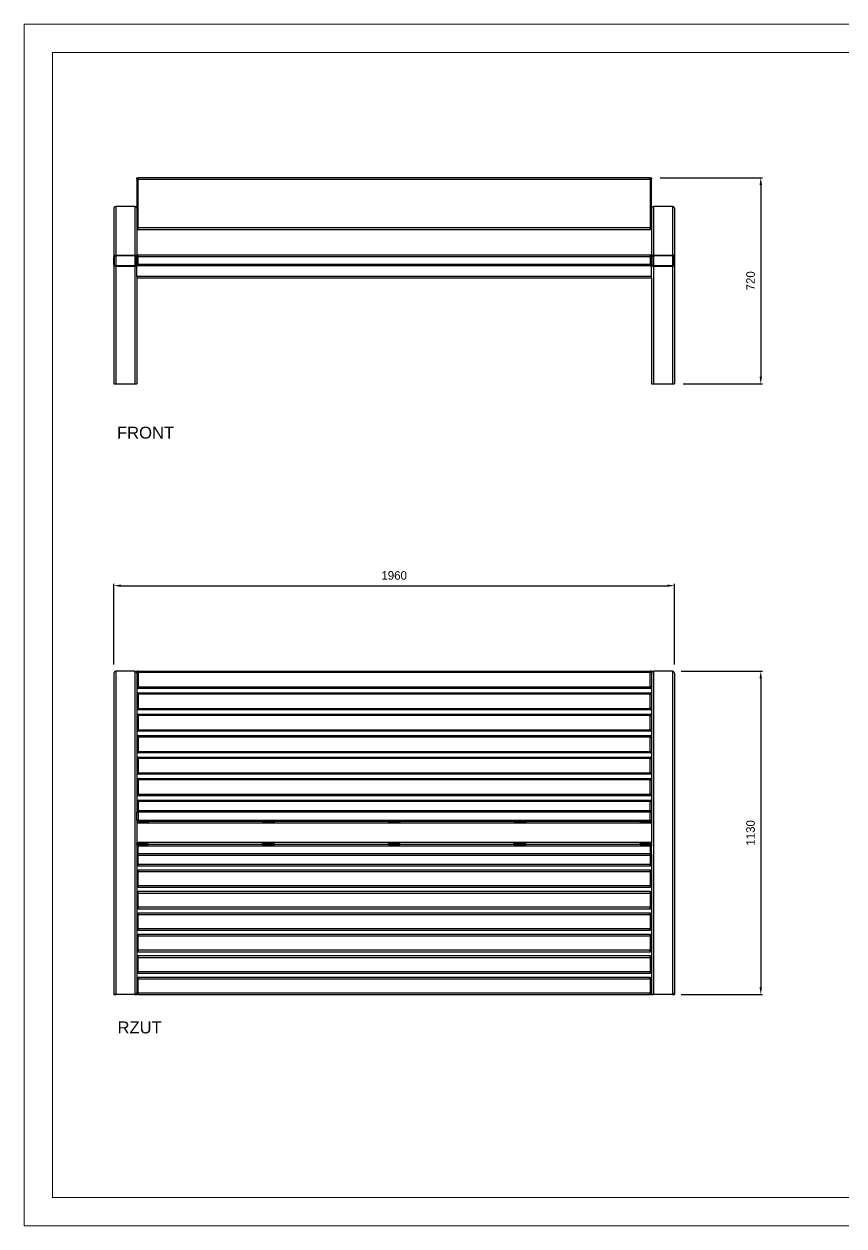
# Model space of a CAD drawing. Header units: millimetres. Extents: x 5602 to 11542, y -2001 to 2199.
# Drawn here: x 5602 to 8468, y -2001 to 2199 of the extents above; entities that cross this region are included whole.
import ezdxf

# ---------------------------------------------------------------- set-up
doc = ezdxf.new("R2010")
doc.units = ezdxf.units.MM
doc.header["$PDSIZE"] = -1
doc.layers.add('tabelka', color=155, linetype='Continuous')
doc.layers.add('WYMIAR', color=96, linetype='Continuous')
doc.dimstyles.new('1-1', dxfattribs={"dimtxt": 30, "dimasz": 25, "dimexe": 6.25, "dimexo": 30, "dimgap": 20.625, "dimtad": 1, "dimdec": 1, "dimtxsty": 'Standard', "dimcen": 0, "dimclrd": 2, "dimclre": 2, "dimclrt": 2, "dimadec": 0, "dimazin": 0, "dimtfac": 1, "dimtdec": 1, "dimtmove": 0, "dimatfit": 3, "dimfxl": 0, "dimarcsym": 0})

# ---------------------------------------------------------------- blocks, each defined once
blk = doc.blocks.new('rzut')
for p, q in [((-914.5, 2741.6), (-920.9, 2741.6)), ((-920.9, 2741.6), (-920.9, 2735.2)), ((209.1, 2735.2), (-920.9, 2735.2)), ((-920.9, 2668), (-920.9, 2735.2)), ((202.7, 2741.6), (-914.5, 2741.6)), ((209.1, 2668), (209.1, 2735.2)), ((-920.9, 2668), (-920.9, 2661.6)), ((209.1, 2668), (-920.9, 2668)), ((-920.9, 2656.6), (-920.9, 2661.6)), ((-915.9, 2661.6), (-920.9, 2661.6)), ((-920.9, 2656.6), (-915.9, 2656.6)), ((-920.9, 2656.6), (-920.9, 866.6)), ((-915.9, 2661.6), (-915.9, 2656.6)), ((-915.9, 2656.6), (-865.9, 2656.6)), ((-915.9, 866.6), (-915.9, 2656.6)), ((-428.9, 2661.6), (-914.5, 2661.6)), ((-865.9, 2656.6), (-865.9, 2661.6)), ((-865.9, 2656.6), (-860.9, 2656.6)), ((-865.9, 2656.6), (-865.9, 866.6)), ((-860.9, 866.6), (-860.9, 2656.6)), ((-845.9, 2656.6), (-840.9, 2656.6)), ((-845.9, 2656.6), (-845.9, 866.6)), ((-840.9, 2661.6), (-840.9, 2656.6)), ((-840.9, 2656.6), (-790.9, 2656.6)), ((-840.9, 866.6), (-840.9, 2656.6)), ((-790.9, 2656.6), (-790.9, 2661.6)), ((-790.9, 2656.6), (-785.9, 2656.6)), ((-790.9, 2656.6), (-790.9, 866.6)), ((-785.9, 866.6), (-785.9, 2656.6)), ((-770.9, 2656.6), (-765.9, 2656.6)), ((-770.9, 2656.6), (-770.9, 866.6)), ((-765.9, 2661.6), (-765.9, 2656.6)), ((-765.9, 2656.6), (-715.9, 2656.6)), ((-765.9, 866.6), (-765.9, 2656.6)), ((-715.9, 2656.6), (-715.9, 2661.6)), ((-715.9, 2656.6), (-710.9, 2656.6)), ((-715.9, 2656.6), (-715.9, 866.6)), ((-710.9, 866.6), (-710.9, 2656.6)), ((-695.9, 2656.6), (-690.9, 2656.6)), ((-695.9, 2656.6), (-695.9, 866.6)), ((-690.9, 2661.6), (-690.9, 2656.6)), ((-690.9, 2656.6), (-640.9, 2656.6)), ((-690.9, 866.6), (-690.9, 2656.6)), ((-640.9, 2656.6), (-640.9, 2661.6)), ((-640.9, 2656.6), (-635.9, 2656.6)), ((-640.9, 2656.6), (-640.9, 866.6)), ((-635.9, 866.6), (-635.9, 2656.6)), ((-620.9, 2656.6), (-615.9, 2656.6)), ((-620.9, 2656.6), (-620.9, 866.6)), ((-615.9, 2661.6), (-615.9, 2656.6)), ((-615.9, 2656.6), (-565.9, 2656.6)), ((-615.9, 866.6), (-615.9, 2656.6)), ((-565.9, 2656.6), (-565.9, 2661.6)), ((-565.9, 2656.6), (-560.9, 2656.6)), ((-565.9, 2656.6), (-565.9, 866.6)), ((-560.9, 866.6), (-560.9, 2656.6)), ((-545.9, 2656.6), (-540.9, 2656.6)), ((-545.9, 2656.6), (-545.9, 866.6)), ((-540.9, 2661.6), (-540.9, 2656.6)), ((-540.9, 2656.6), (-490.9, 2656.6)), ((-540.9, 866.6), (-540.9, 2656.6)), ((-490.9, 2656.6), (-490.9, 2661.6)), ((-490.9, 2656.6), (-485.9, 2656.6)), ((-490.9, 2656.6), (-490.9, 866.6)), ((-485.9, 866.6), (-485.9, 2656.6)), ((-470.9, 2656.6), (-465.9, 2656.6)), ((-470.9, 2656.6), (-470.9, 866.6)), ((-465.9, 2661.6), (-465.9, 2656.6)), ((-465.9, 866.6), (-465.9, 2656.6)), ((-465.9, 2656.6), (-433.9, 2656.6)), ((-433.9, 2656.6), (-428.9, 2656.6)), ((-433.9, 2656.6), (-433.9, 866.6)), ((-428.9, 2661.6), (-428.9, 2656.6)), ((-400.9, 2661.6), (-428.9, 2661.6)), ((-428.9, 866.6), (-428.9, 2656.6)), ((-428.9, 2656.6), (-400.9, 2656.6)), ((-400.9, 2656.6), (-400.9, 2661.6)), ((-395.9, 2661.6), (-400.9, 2661.6)), ((-400.9, 2656.6), (-395.9, 2656.6)), ((-400.9, 2656.6), (-400.9, 866.6)), ((-395.9, 2661.6), (-395.9, 2621.6)), ((-395.9, 2661.6), (-391.9, 2661.6)), ((-391.9, 2661.6), (-391.9, 2621.6)), ((-389.5, 2661.6), (-391.9, 2661.6)), ((-389.5, 861.6), (-389.5, 2661.6)), ((-322.3, 2661.6), (-389.5, 2661.6)), ((-322.3, 861.6), (-322.3, 2661.6)), ((-319.9, 2661.6), (-322.3, 2661.6)), ((-315.9, 2661.6), (-319.9, 2661.6)), ((-319.9, 2661.6), (-319.9, 2621.6)), ((-315.9, 2661.6), (-315.9, 2621.6)), ((-310.9, 2661.6), (-315.9, 2661.6)), ((-310.9, 2656.6), (-315.9, 2656.6)), ((-310.9, 2656.6), (-310.9, 2661.6)), ((-310.9, 2661.6), (-282.9, 2661.6)), ((-310.9, 2656.6), (-310.9, 866.6)), ((-282.9, 2656.6), (-310.9, 2656.6)), ((-282.9, 2661.6), (-282.9, 2656.6)), ((202.7, 2661.6), (-282.9, 2661.6)), ((-282.9, 866.6), (-282.9, 2656.6)), ((-277.9, 2656.6), (-282.9, 2656.6)), ((-277.9, 2656.6), (-277.9, 866.6)), ((-245.9, 2656.6), (-277.9, 2656.6)), ((-245.9, 2661.6), (-245.9, 2656.6)), ((-240.9, 2656.6), (-245.9, 2656.6)), ((-245.9, 866.6), (-245.9, 2656.6)), ((-240.9, 2656.6), (-240.9, 866.6)), ((-220.9, 2656.6), (-225.9, 2656.6)), ((-225.9, 866.6), (-225.9, 2656.6)), ((-220.9, 2656.6), (-220.9, 2661.6)), ((-170.9, 2656.6), (-220.9, 2656.6)), ((-220.9, 2656.6), (-220.9, 866.6)), ((-170.9, 2661.6), (-170.9, 2656.6)), ((-165.9, 2656.6), (-170.9, 2656.6)), ((-170.9, 866.6), (-170.9, 2656.6)), ((-165.9, 2656.6), (-165.9, 866.6)), ((-145.9, 2656.6), (-150.9, 2656.6)), ((-150.9, 866.6), (-150.9, 2656.6)), ((-145.9, 2656.6), (-145.9, 2661.6)), ((-95.9, 2656.6), (-145.9, 2656.6)), ((-145.9, 2656.6), (-145.9, 866.6)), ((-95.9, 2661.6), (-95.9, 2656.6)), ((-90.9, 2656.6), (-95.9, 2656.6)), ((-95.9, 866.6), (-95.9, 2656.6)), ((-90.9, 2656.6), (-90.9, 866.6)), ((-70.9, 2656.6), (-75.9, 2656.6)), ((-75.9, 866.6), (-75.9, 2656.6)), ((-70.9, 2656.6), (-70.9, 2661.6)), ((-20.9, 2656.6), (-70.9, 2656.6)), ((-70.9, 2656.6), (-70.9, 866.6)), ((-20.9, 2661.6), (-20.9, 2656.6)), ((-15.9, 2656.6), (-20.9, 2656.6)), ((-20.9, 866.6), (-20.9, 2656.6)), ((-15.9, 2656.6), (-15.9, 866.6)), ((4.1, 2656.6), (-0.9, 2656.6)), ((-0.9, 866.6), (-0.9, 2656.6)), ((4.1, 2656.6), (4.1, 2661.6)), ((54.1, 2656.6), (4.1, 2656.6)), ((4.1, 2656.6), (4.1, 866.6)), ((54.1, 2661.6), (54.1, 2656.6)), ((59.1, 2656.6), (54.1, 2656.6)), ((54.1, 866.6), (54.1, 2656.6)), ((59.1, 2656.6), (59.1, 866.6)), ((79.1, 2656.6), (74.1, 2656.6)), ((74.1, 866.6), (74.1, 2656.6)), ((79.1, 2656.6), (79.1, 2661.6)), ((129.1, 2656.6), (79.1, 2656.6)), ((79.1, 2656.6), (79.1, 866.6)), ((129.1, 2661.6), (129.1, 2656.6)), ((134.1, 2656.6), (129.1, 2656.6)), ((129.1, 866.6), (129.1, 2656.6)), ((134.1, 2656.6), (134.1, 866.6)), ((154.1, 2656.6), (149.1, 2656.6)), ((149.1, 866.6), (149.1, 2656.6)), ((154.1, 2656.6), (154.1, 2661.6)), ((204.1, 2656.6), (154.1, 2656.6)), ((154.1, 2656.6), (154.1, 866.6)), ((209.1, 2661.6), (204.1, 2661.6)), ((204.1, 2661.6), (204.1, 2656.6)), ((209.1, 2656.6), (204.1, 2656.6)), ((204.1, 866.6), (204.1, 2656.6)), ((209.1, 2656.6), (209.1, 2661.6)), ((209.1, 2656.6), (209.1, 866.6)), ((-395.9, 2621.6), (-391.9, 2621.6)), ((-395.9, 2221.6), (-395.9, 2621.6)), ((-315.9, 2621.6), (-319.9, 2621.6)), ((-315.9, 2221.6), (-315.9, 2621.6)), ((-395.9, 2221.6), (-395.9, 2181.6)), ((-395.9, 2221.6), (-391.9, 2221.6)), ((-391.9, 2221.6), (-391.9, 2181.6)), ((-319.9, 2221.6), (-319.9, 2181.6)), ((-315.9, 2221.6), (-319.9, 2221.6)), ((-315.9, 2221.6), (-315.9, 2181.6)), ((-395.9, 2181.6), (-391.9, 2181.6)), ((-395.9, 1781.6), (-395.9, 2181.6)), ((-315.9, 2181.6), (-319.9, 2181.6)), ((-315.9, 1781.6), (-315.9, 2181.6)), ((-395.9, 1781.6), (-395.9, 1741.6)), ((-395.9, 1781.6), (-391.9, 1781.6)), ((-391.9, 1781.6), (-391.9, 1741.6)), ((-315.9, 1781.6), (-319.9, 1781.6)), ((-319.9, 1781.6), (-319.9, 1741.6)), ((-315.9, 1781.6), (-315.9, 1741.6)), ((-395.9, 1741.6), (-391.9, 1741.6)), ((-395.9, 1341.6), (-395.9, 1741.6)), ((-315.9, 1741.6), (-319.9, 1741.6)), ((-315.9, 1341.6), (-315.9, 1741.6)), ((-395.9, 1341.6), (-395.9, 1301.6)), ((-395.9, 1341.6), (-391.9, 1341.6)), ((-391.9, 1341.6), (-391.9, 1301.6)), ((-315.9, 1341.6), (-319.9, 1341.6)), ((-319.9, 1341.6), (-319.9, 1301.6)), ((-315.9, 1341.6), (-315.9, 1301.6)), ((-395.9, 1301.6), (-391.9, 1301.6)), ((-395.9, 901.6), (-395.9, 1301.6)), ((-315.9, 1301.6), (-319.9, 1301.6)), ((-315.9, 901.6), (-315.9, 1301.6)), ((-395.9, 901.6), (-391.9, 901.6)), ((-395.9, 901.6), (-395.9, 861.6)), ((-391.9, 901.6), (-391.9, 861.6)), ((-315.9, 901.6), (-319.9, 901.6)), ((-319.9, 901.6), (-319.9, 861.6)), ((-315.9, 901.6), (-315.9, 861.6)), ((-920.9, 861.6), (-920.9, 866.6)), ((-920.9, 866.6), (-915.9, 866.6)), ((-915.9, 861.6), (-920.9, 861.6)), ((-920.9, 861.6), (-920.9, 855.2)), ((209.1, 855.2), (-920.9, 855.2)), ((-920.9, 788), (-920.9, 855.2)), ((-865.9, 866.6), (-915.9, 866.6)), ((-915.9, 866.6), (-915.9, 861.6)), ((-428.9, 861.6), (-914.5, 861.6)), ((-865.9, 866.6), (-860.9, 866.6)), ((-865.9, 861.6), (-865.9, 866.6)), ((-845.9, 866.6), (-840.9, 866.6)), ((-790.9, 866.6), (-840.9, 866.6)), ((-840.9, 866.6), (-840.9, 861.6)), ((-790.9, 866.6), (-785.9, 866.6)), ((-790.9, 861.6), (-790.9, 866.6)), ((-770.9, 866.6), (-765.9, 866.6)), ((-715.9, 866.6), (-765.9, 866.6)), ((-765.9, 866.6), (-765.9, 861.6)), ((-715.9, 866.6), (-710.9, 866.6)), ((-715.9, 861.6), (-715.9, 866.6)), ((-695.9, 866.6), (-690.9, 866.6)), ((-640.9, 866.6), (-690.9, 866.6)), ((-690.9, 866.6), (-690.9, 861.6)), ((-640.9, 866.6), (-635.9, 866.6)), ((-640.9, 861.6), (-640.9, 866.6)), ((-620.9, 866.6), (-615.9, 866.6)), ((-565.9, 866.6), (-615.9, 866.6)), ((-615.9, 866.6), (-615.9, 861.6)), ((-565.9, 866.6), (-560.9, 866.6)), ((-565.9, 861.6), (-565.9, 866.6)), ((-545.9, 866.6), (-540.9, 866.6)), ((-490.9, 866.6), (-540.9, 866.6)), ((-540.9, 866.6), (-540.9, 861.6)), ((-490.9, 866.6), (-485.9, 866.6)), ((-490.9, 861.6), (-490.9, 866.6)), ((-470.9, 866.6), (-465.9, 866.6)), ((-465.9, 866.6), (-465.9, 861.6)), ((-433.9, 866.6), (-465.9, 866.6)), ((-433.9, 866.6), (-428.9, 866.6)), ((-400.9, 866.6), (-428.9, 866.6)), ((-428.9, 861.6), (-428.9, 866.6)), ((-428.9, 861.6), (-400.9, 861.6)), ((-400.9, 866.6), (-395.9, 866.6)), ((-400.9, 866.6), (-400.9, 861.6)), ((-395.9, 861.6), (-400.9, 861.6)), ((-395.9, 861.6), (-391.9, 861.6)), ((-389.5, 861.6), (-391.9, 861.6)), ((-322.3, 861.6), (-389.5, 861.6)), ((-319.9, 861.6), (-322.3, 861.6)), ((-315.9, 861.6), (-319.9, 861.6)), ((-310.9, 866.6), (-315.9, 866.6)), ((-310.9, 861.6), (-315.9, 861.6)), ((-310.9, 866.6), (-282.9, 866.6)), ((-310.9, 866.6), (-310.9, 861.6)), ((-282.9, 861.6), (-310.9, 861.6)), ((-277.9, 866.6), (-282.9, 866.6)), ((-282.9, 861.6), (-282.9, 866.6)), ((202.7, 861.6), (-282.9, 861.6)), ((-277.9, 866.6), (-245.9, 866.6)), ((-240.9, 866.6), (-245.9, 866.6)), ((-245.9, 866.6), (-245.9, 861.6)), ((-220.9, 866.6), (-225.9, 866.6)), ((-220.9, 866.6), (-170.9, 866.6)), ((-220.9, 861.6), (-220.9, 866.6)), ((-165.9, 866.6), (-170.9, 866.6)), ((-170.9, 866.6), (-170.9, 861.6)), ((-145.9, 866.6), (-150.9, 866.6)), ((-145.9, 866.6), (-95.9, 866.6)), ((-145.9, 861.6), (-145.9, 866.6)), ((-90.9, 866.6), (-95.9, 866.6)), ((-95.9, 866.6), (-95.9, 861.6)), ((-70.9, 866.6), (-75.9, 866.6)), ((-70.9, 866.6), (-20.9, 866.6)), ((-70.9, 861.6), (-70.9, 866.6)), ((-15.9, 866.6), (-20.9, 866.6)), ((-20.9, 866.6), (-20.9, 861.6)), ((4.1, 866.6), (-0.9, 866.6)), ((4.1, 866.6), (54.1, 866.6)), ((4.1, 861.6), (4.1, 866.6)), ((59.1, 866.6), (54.1, 866.6)), ((54.1, 866.6), (54.1, 861.6)), ((79.1, 866.6), (74.1, 866.6)), ((79.1, 866.6), (129.1, 866.6)), ((79.1, 861.6), (79.1, 866.6)), ((134.1, 866.6), (129.1, 866.6)), ((129.1, 866.6), (129.1, 861.6)), ((154.1, 866.6), (149.1, 866.6)), ((154.1, 866.6), (204.1, 866.6)), ((154.1, 861.6), (154.1, 866.6)), ((209.1, 866.6), (204.1, 866.6)), ((204.1, 866.6), (204.1, 861.6)), ((209.1, 861.6), (204.1, 861.6)), ((209.1, 861.6), (209.1, 866.6)), ((209.1, 788), (209.1, 855.2)), ((-920.9, 788), (-920.9, 781.6)), ((209.1, 788), (-920.9, 788)), ((-914.5, 781.6), (-920.9, 781.6)), ((202.7, 781.6), (-914.5, 781.6))]:
    blk.add_line(p, q)
for centre, radius, start, end in [((-914.5, 2735.2), 6.4, 90, 180), ((202.7, 2735.2), 6.4, 0, 90), ((-914.5, 2668), 6.4, 180, 270), ((-915.9, 2656.6), 5, 90, 180), ((-865.9, 2656.6), 5, 0, 90), ((-840.9, 2656.6), 5, 90, 180), ((-790.9, 2656.6), 5, 0, 90), ((-765.9, 2656.6), 5, 90, 180), ((-715.9, 2656.6), 5, 0, 90), ((-690.9, 2656.6), 5, 90, 180), ((-640.9, 2656.6), 5, 0, 90), ((-615.9, 2656.6), 5, 90, 180), ((-565.9, 2656.6), 5, 0, 90), ((-540.9, 2656.6), 5, 90, 180), ((-490.9, 2656.6), 5, 0, 90), ((-465.9, 2656.6), 5, 90, 180), ((-428.9, 2656.6), 5, 90, 180), ((-400.9, 2656.6), 5, 0, 90), ((-310.9, 2656.6), 5, 90, 180), ((-282.9, 2656.6), 5, 0, 90), ((-245.9, 2656.6), 5, 0, 90), ((-220.9, 2656.6), 5, 90, 180), ((-170.9, 2656.6), 5, 0, 90), ((-145.9, 2656.6), 5, 90, 180), ((-95.9, 2656.6), 5, 0, 90), ((-70.9, 2656.6), 5, 90, 180), ((-20.9, 2656.6), 5, 0, 90), ((4.1, 2656.6), 5, 90, 180), ((54.1, 2656.6), 5, 0, 90), ((79.1, 2656.6), 5, 90, 180), ((129.1, 2656.6), 5, 0, 90), ((154.1, 2656.6), 5, 90, 180), ((202.7, 2668), 6.4, 270, 0), ((204.1, 2656.6), 5, 0, 90), ((-915.9, 866.6), 5, 180, 270), ((-914.5, 855.2), 6.4, 90, 180), ((-865.9, 866.6), 5, 270, 0), ((-840.9, 866.6), 5, 180, 270), ((-790.9, 866.6), 5, 270, 0), ((-765.9, 866.6), 5, 180, 270), ((-715.9, 866.6), 5, 270, 0), ((-690.9, 866.6), 5, 180, 270), ((-640.9, 866.6), 5, 270, 0), ((-615.9, 866.6), 5, 180, 270), ((-565.9, 866.6), 5, 270, 0), ((-540.9, 866.6), 5, 180, 270), ((-490.9, 866.6), 5, 270, 0), ((-465.9, 866.6), 5, 180, 270), ((-428.9, 866.6), 5, 180, 270), ((-400.9, 866.6), 5, 270, 0), ((-310.9, 866.6), 5, 180, 270), ((-282.9, 866.6), 5, 270, 0), ((-245.9, 866.6), 5, 270, 0), ((-220.9, 866.6), 5, 180, 270), ((-170.9, 866.6), 5, 270, 0), ((-145.9, 866.6), 5, 180, 270), ((-95.9, 866.6), 5, 270, 0), ((-70.9, 866.6), 5, 180, 270), ((-20.9, 866.6), 5, 270, 0), ((4.1, 866.6), 5, 180, 270), ((54.1, 866.6), 5, 270, 0), ((79.1, 866.6), 5, 180, 270), ((129.1, 866.6), 5, 270, 0), ((154.1, 866.6), 5, 180, 270), ((202.7, 855.2), 6.4, 0, 90), ((204.1, 866.6), 5, 270, 0), ((-914.5, 788), 6.4, 180, 270), ((202.7, 788), 6.4, 270, 0)]:
    blk.add_arc(centre, radius, start, end)
blk = doc.blocks.new('front')
for p, q in [((-3121.5, -693.3), (-3121.5, -688.3)), ((-3121.5, -688.3), (-3116.5, -688.3)), ((-3121.5, -693.3), (-3121.5, -794.7)), ((-3116.5, -693.3), (-3121.5, -693.3)), ((-3116.5, -693.3), (-3116.5, -688.3)), ((-1326.5, -688.3), (-3116.5, -688.3)), ((-3116.5, -863.3), (-3116.5, -693.3)), ((-3116.5, -693.3), (-1326.5, -693.3)), ((-1326.5, -688.3), (-1321.5, -688.3)), ((-1326.5, -693.3), (-1326.5, -688.3)), ((-1326.5, -693.3), (-1326.5, -863.3)), ((-1321.5, -693.3), (-1326.5, -693.3)), ((-1321.5, -688.3), (-1321.5, -693.3)), ((-1321.5, -794.7), (-1321.5, -693.3)), ((-3201.5, -794.7), (-3201.5, -964.7)), ((-3127.9, -788.3), (-3195.1, -788.3)), ((-3195.1, -788.3), (-3195.1, -1408.3)), ((-3127.9, -788.3), (-3127.9, -1408.3)), ((-3121.5, -794.7), (-3121.5, -963.3)), ((-1321.5, -794.7), (-1321.5, -963.3)), ((-1247.9, -788.3), (-1315.1, -788.3)), ((-1315.1, -788.3), (-1315.1, -1408.3)), ((-1247.9, -788.3), (-1247.9, -1408.3)), ((-1241.5, -794.7), (-1241.5, -964.7)), ((-3116.5, -863.3), (-3121.5, -863.3)), ((-3116.5, -868.3), (-3116.5, -863.3)), ((-1326.5, -863.3), (-3116.5, -863.3)), ((-3116.5, -868.3), (-1326.5, -868.3)), ((-1326.5, -868.3), (-1326.5, -863.3)), ((-1321.5, -863.3), (-1326.5, -863.3)), ((-3201.5, -991.9), (-3201.5, -964.7)), ((-3199.5, -991.9), (-3199.5, -964.7)), ((-3195.1, -958.3), (-3127.9, -958.3)), ((-3195.1, -960.3), (-3127.9, -960.3)), ((-3123.5, -964.7), (-3123.5, -991.9)), ((-3116.5, -958.3), (-3121.5, -958.3)), ((-3121.5, -963.3), (-3116.5, -963.3)), ((-3121.5, -964.7), (-3121.5, -991.9)), ((-1326.5, -958.3), (-3116.5, -958.3)), ((-3116.5, -963.3), (-3116.5, -958.3)), ((-3116.5, -991.3), (-3116.5, -963.3)), ((-3116.5, -963.3), (-1326.5, -963.3)), ((-1326.5, -963.3), (-1326.5, -958.3)), ((-1321.5, -958.3), (-1326.5, -958.3)), ((-1326.5, -963.3), (-1326.5, -991.3)), ((-1326.5, -963.3), (-1321.5, -963.3)), ((-1321.5, -991.9), (-1321.5, -964.7)), ((-1319.5, -991.9), (-1319.5, -964.7)), ((-1315.1, -958.3), (-1247.9, -958.3)), ((-1315.1, -960.3), (-1247.9, -960.3)), ((-1243.5, -964.7), (-1243.5, -991.9)), ((-1241.5, -964.7), (-1241.5, -991.9)), ((-3201.5, -991.9), (-3201.5, -1408.3)), ((-3127.9, -996.3), (-3195.1, -996.3)), ((-3127.9, -998.3), (-3195.1, -998.3)), ((-3121.5, -991.3), (-3116.5, -991.3)), ((-3121.5, -991.9), (-3121.5, -996.3)), ((-3121.4, -991.9), (-3121.5, -991.9)), ((-3121.5, -1033.3), (-3121.5, -996.3)), ((-1321.5, -996.3), (-3121.5, -996.3)), ((-1326.5, -991.3), (-3116.5, -991.3)), ((-3116.5, -996.3), (-3116.5, -991.3)), ((-1326.5, -996.3), (-1326.5, -991.3)), ((-1326.5, -991.3), (-1321.5, -991.3)), ((-1321.5, -991.9), (-1321.5, -996.3)), ((-1321.5, -991.9), (-1321.5, -991.9)), ((-1321.5, -1033.3), (-1321.5, -996.3)), ((-1247.9, -996.3), (-1315.1, -996.3)), ((-1247.9, -998.3), (-1315.1, -998.3)), ((-1241.5, -991.9), (-1241.5, -1408.3)), ((-1321.5, -1033.3), (-3121.5, -1033.3)), ((-3121.5, -1033.3), (-3121.5, -1038.3)), ((-3121.5, -1038.3), (-1321.5, -1038.3)), ((-3121.5, -1038.3), (-3121.5, -1408.3)), ((-1321.5, -1038.3), (-1321.5, -1033.3)), ((-1321.5, -1038.3), (-1321.5, -1408.3)), ((-3201.5, -1408.3), (-3195.1, -1408.3)), ((-3195.1, -1408.3), (-3127.9, -1408.3)), ((-3127.9, -1408.3), (-3121.5, -1408.3)), ((-1321.5, -1408.3), (-1315.1, -1408.3)), ((-1315.1, -1408.3), (-1247.9, -1408.3)), ((-1247.9, -1408.3), (-1241.5, -1408.3))]:
    blk.add_line(p, q)
for centre, radius, start, end in [((-3116.5, -693.3), 5, 90, 180), ((-1326.5, -693.3), 5, 0, 90), ((-3195.1, -794.7), 6.4, 90, 180), ((-3127.9, -794.7), 6.4, 0, 90), ((-1315.1, -794.7), 6.4, 90, 180), ((-1247.9, -794.7), 6.4, 0, 90), ((-3116.5, -863.3), 5, 180, 270), ((-1326.5, -863.3), 5, 270, 0), ((-3195.1, -964.7), 6.4, 90, 180), ((-3195.1, -964.7), 4.4, 90, 180), ((-3127.9, -964.7), 6.4, 0, 90), ((-3127.9, -964.7), 4.4, 0, 90), ((-3116.5, -963.3), 5, 90, 180), ((-1326.5, -963.3), 5, 0, 90), ((-1315.1, -964.7), 6.4, 90, 180), ((-1315.1, -964.7), 4.4, 90, 180), ((-1247.9, -964.7), 6.4, 0, 90), ((-1247.9, -964.7), 4.4, 0, 90), ((-3195.1, -991.9), 6.4, 180, 270), ((-3195.1, -991.9), 4.4, 180, 270), ((-3127.9, -991.9), 6.4, 270, 0), ((-3127.9, -991.9), 4.4, 270, 0), ((-3116.5, -991.3), 5, 180, 270), ((-1326.5, -991.3), 5, 270, 0), ((-1315.1, -991.9), 6.4, 180, 270), ((-1315.1, -991.9), 4.4, 180, 270), ((-1247.9, -991.9), 6.4, 270, 0), ((-1247.9, -991.9), 4.4, 270, 0)]:
    blk.add_arc(centre, radius, start, end)
blk = doc.blocks.new('*D12')
at = {"color": 2, "lineweight": -2}
for p, q in [((7825.8, 1662), (8183.9, 1662)), ((8177.6, 1637), (8177.6, 967)), ((7905.8, 942), (8183.9, 942))]:
    blk.add_line(p, q, dxfattribs=at)
at = {"color": 2}
for points in [[(8173.4, 1637), (8181.8, 1637), (8177.6, 1662)], [(8173.4, 967), (8181.8, 967), (8177.6, 942)]]:
    blk.add_solid(points, dxfattribs=at)
at = {"layer": 'Defpoints', "color": 0}
for p in [(7795.8, 1662), (7875.8, 942), (8177.6, 942)]:
    blk.add_point(p, dxfattribs=at)
at = {"color": 2, "insert": (8142, 1302), "char_height": 30, "attachment_point": 5, "rotation": 90}
blk.add_mtext('720', dxfattribs=at)
blk = doc.blocks.new('*D14')
at = {"color": 2, "lineweight": -2}
for p, q in [((5915.8, -38.6), (5915.8, 243)), ((5940.8, 236.7), (7850.8, 236.7)), ((7875.8, -38.6), (7875.8, 243))]:
    blk.add_line(p, q, dxfattribs=at)
at = {"color": 2}
for points in [[(5940.8, 240.9), (5940.8, 232.6), (5915.8, 236.7)], [(7850.8, 240.9), (7850.8, 232.6), (7875.8, 236.7)]]:
    blk.add_solid(points, dxfattribs=at)
at = {"layer": 'Defpoints', "color": 0}
for p in [(7875.8, 236.7), (5915.8, -68.6), (7875.8, -68.6)]:
    blk.add_point(p, dxfattribs=at)
at = {"color": 2, "insert": (6895.8, 272.3), "char_height": 30, "attachment_point": 5}
blk.add_mtext('1960', dxfattribs=at)
blk = doc.blocks.new('*D15')
at = {"color": 2, "lineweight": -2}
for p, q in [((7899.4, -62.2), (8183.9, -62.2)), ((8177.6, -87.2), (8177.6, -1167.2)), ((7899.4, -1192.2), (8183.9, -1192.2))]:
    blk.add_line(p, q, dxfattribs=at)
at = {"color": 2}
for points in [[(8173.4, -87.2), (8181.8, -87.2), (8177.6, -62.2)], [(8173.4, -1167.2), (8181.8, -1167.2), (8177.6, -1192.2)]]:
    blk.add_solid(points, dxfattribs=at)
at = {"layer": 'Defpoints', "color": 0}
for p in [(7869.4, -62.2), (7869.4, -1192.2), (8177.6, -1192.2)]:
    blk.add_point(p, dxfattribs=at)
at = {"color": 2, "insert": (8142, -627.2), "char_height": 30, "attachment_point": 5, "rotation": 90}
blk.add_mtext('1130', dxfattribs=at)

msp = doc.modelspace()

# ---------------------------------------------------------------- linework, layer by layer
at = {"layer": 'tabelka', "lineweight": 5}
for points in [[(5601.75, 2199.32), (11541.75, 2199.32), (11541.75, -2000.68), (5601.75, -2000.68)], [(5701.75, 2099.32), (11441.75, 2099.32), (11441.75, -1900.68), (5701.75, -1900.68)]]:
    msp.add_lwpolyline(points, close=True, dxfattribs=at)

# ---------------------------------------------------------------- block references
msp.add_blockref('front', (9117.28, 2350.24))
at = {"rotation": 90}
msp.add_blockref('rzut', (8657.43, -271.3), dxfattribs=at)

# ---------------------------------------------------------------- texts
at = {"layer": 'WYMIAR', "char_height": 41.5951, "width": 196.5247, "attachment_point": 1}
for s, insert in [('{\\f@Arial Unicode MS|b0|i0|c238|p34;FRONT}', (5926.56, 792.21)), ('{\\f@Arial Unicode MS|b0|i0|c238|p34;RZUT}', (5928.56, -1286.17))]:
    msp.add_mtext(s, dxfattribs=dict(at, insert=insert))

# ---------------------------------------------------------------- dimensions: what is measured, and where the dimension line sits
for base, p1, p2, picture, middle in [((8177.61, 941.99), (7795.82, 1661.99), (7875.82, 941.99), '*D12', (8141.99, 1301.99)), ((8177.61, -1192.23), (7869.42, -62.23), (7869.42, -1192.23), '*D15', (8141.99, -627.23))]:
    dim = msp.add_linear_dim(base=base, p1=p1, p2=p2, angle=90, dimstyle='1-1')
    dim.commit()
    dim.dimension.update_dxf_attribs({"geometry": picture, "text_midpoint": middle})
dim = msp.add_linear_dim(base=(7875.82, 236.72), p1=(5915.82, -68.63), p2=(7875.82, -68.63), dimstyle='1-1')
dim.commit()
dim.dimension.update_dxf_attribs({"geometry": '*D14', "text_midpoint": (6895.82, 272.35)})

doc.saveas('drawing.dxf')
